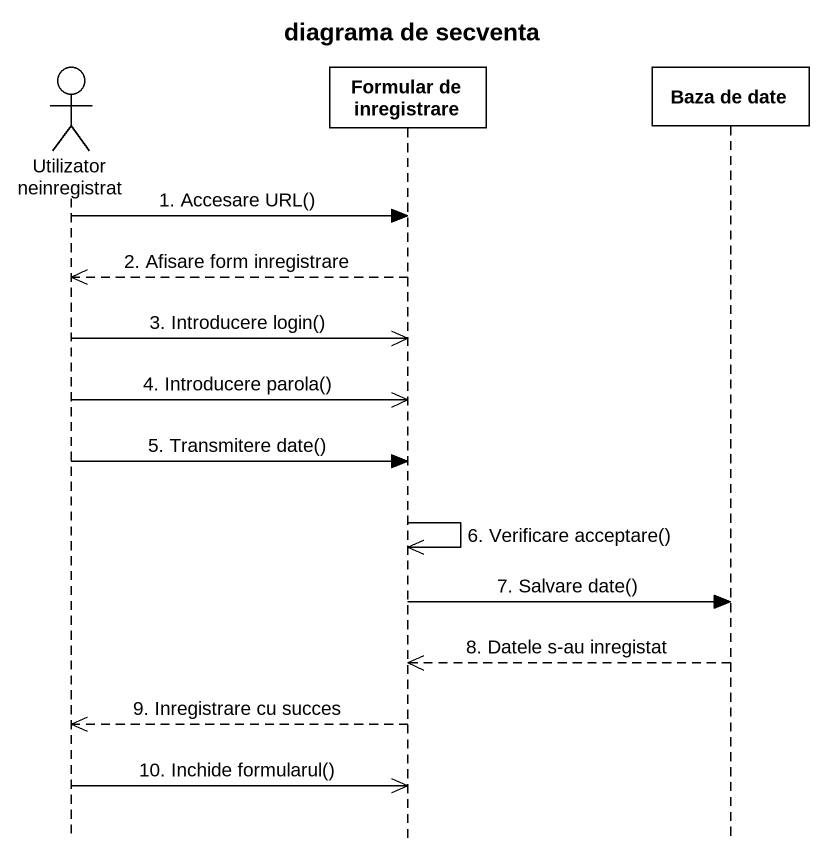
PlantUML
@startuml
title diagrama de secventa
hide footbox
actor "Utilizator neinregistrat" as Utilizator_neinregistrat
participant "Formular de inregistrare" as Formular_de_inregistrare
participant "Baza de date" as Baza_de_date

Utilizator_neinregistrat -> Formular_de_inregistrare : 1. Accesare URL()
Formular_de_inregistrare -->> Utilizator_neinregistrat : 2. Afisare form inregistrare
Utilizator_neinregistrat ->> Formular_de_inregistrare : 3. Introducere login()
Utilizator_neinregistrat ->> Formular_de_inregistrare : 4. Introducere parola()
Utilizator_neinregistrat -> Formular_de_inregistrare : 5. Transmitere date()
Formular_de_inregistrare ->> Formular_de_inregistrare : 6. Verificare acceptare()
Formular_de_inregistrare -> Baza_de_date : 7. Salvare date()
Baza_de_date -->> Formular_de_inregistrare : 8. Datele s-au inregistat
Formular_de_inregistrare -->> Utilizator_neinregistrat : 9. Inregistrare cu succes
Utilizator_neinregistrat ->> Formular_de_inregistrare : 10. Inchide formularul()
@enduml
